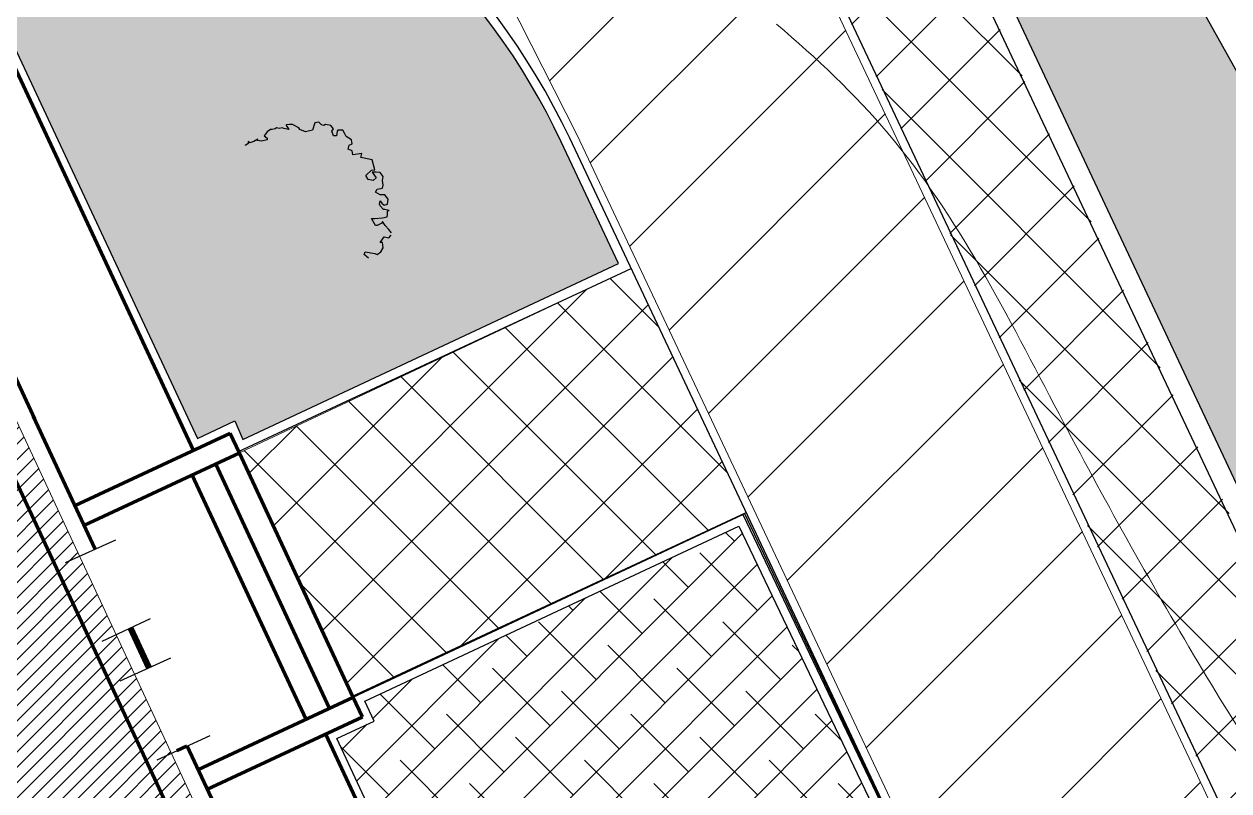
# Model space of a CAD drawing. Header units: millimetres. Extents: x 5637 to 6048, y 3385 to 3927.
# Drawn here: x 5907.71 to 5921.57, y 3687.99 to 3696.81 of the extents above; entities that cross this region are included whole.
import ezdxf

# ---------------------------------------------------------------- set-up
doc = ezdxf.new("R2010")
doc.units = ezdxf.units.MM
doc.layers.add('Contour Lines', color=253, linetype='Continuous')
for name, color, linetype, lineweight in [('door', 150, 'Continuous', 0), ('hatch', 253, 'Continuous', 13), ('road', 19, 'Continuous', 30), ('trees new', 7, 'Continuous', 20), ('wall', 7, 'Continuous', 80)]:
    doc.layers.add(name, color=color, linetype=linetype, lineweight=lineweight)
doc.layers.add('plants1', color=7, linetype='Continuous', true_color=0x89ee5d)
pattern_1 = [(45, (2816.3681, -1263.7476), (-0.44194174, 0.44194174), []), (135, (2816.3681, -1263.7476), (-0.44194174, -0.44194174), [])]
pattern_2 = [(45, (2816.3681, -1263.7476), (-0.70710678, 0.70710678), [])]

# ---------------------------------------------------------------- blocks, each defined once
blk = doc.blocks.new('695')
at = {"layer": 'plants1'}
h = blk.add_hatch(color=256, dxfattribs=at)
h.set_gradient(color1=(75, 160, 114), color2=(211, 49, 119), rotation=225, name='INVHEMISPHERICAL')
h.paths.add_polyline_path([(2594.806, 4785.635), (2594.839, 4785.591), (2594.883, 4785.547), (2594.949, 4785.569), (2594.96, 4785.668), (2594.894, 4785.745), (2594.806, 4785.745), (2594.718, 4785.8), (2594.751, 4785.855), (2594.85, 4785.877), (2594.861, 4785.932), (2594.85, 4786.02), (2594.861, 4786.097), (2594.806, 4786.174), (2594.729, 4786.185), (2594.652, 4786.185), (2594.729, 4786.075), (2594.674, 4786.02), (2594.575, 4786.042), (2594.531, 4786.119), (2594.641, 4786.218), (2594.707, 4786.229), (2594.651, 4786.419), (2594.435, 4786.463), (2594.457, 4786.54), (2594.282, 4786.513), (2594.271, 4786.59), (2594.19, 4786.625), (2594.212, 4786.702), (2594.267, 4786.724), (2594.256, 4786.801), (2594.157, 4786.867), (2594.124, 4786.933), (2594.091, 4786.988), (2593.992, 4786.988), (2593.981, 4786.966), (2593.97, 4786.878), (2593.915, 4786.878), (2593.904, 4786.9), (2593.882, 4786.966), (2593.915, 4787.01), (2593.86, 4787.076), (2593.761, 4787.098), (2593.728, 4787.076), (2593.684, 4787.087), (2593.629, 4787.142), (2593.552, 4787.131), (2593.508, 4786.988), (2593.376, 4786.955), (2593.266, 4786.999), (2593.244, 4787.032), (2593.124, 4787.098), (2593.069, 4787.098), (2593.003, 4787.087), (2593.003, 4787.076), (2593.047, 4787.01), (2593.058, 4786.999), (2592.959, 4787.021), (2592.926, 4787.032), (2592.871, 4787.021), (2592.816, 4787.032), (2592.794, 4787.01), (2592.739, 4786.999), (2592.717, 4786.999), (2592.706, 4786.999), (2592.64, 4786.955), (2592.618, 4786.933), (2592.585, 4786.878), (2592.64, 4786.834), (2592.64, 4786.801), (2592.53, 4786.779), (2592.453, 4786.79), (2592.464, 4786.812), (2592.387, 4786.768), (2592.31, 4786.746), (2592.277, 4786.768), (2592.277, 4786.735), (2592.233, 4786.702), (2592.211, 4786.691), (2592.145, 4786.658), (2592.145, 4786.603), (2592.145, 4786.559), (2592.134, 4786.526), (2592.101, 4786.504), (2592.046, 4786.493), (2592.002, 4786.416), (2591.958, 4786.383), (2592.057, 4786.35), (2592.079, 4786.328), (2592.068, 4786.284), (2592.013, 4786.284), (2591.947, 4786.273), (2591.837, 4786.24), (2591.837, 4786.229), (2591.826, 4786.174), (2591.738, 4786.13), (2591.727, 4786.108), (2591.76, 4786.009), (2591.771, 4785.943), (2591.771, 4785.811), (2591.771, 4785.8), (2591.705, 4785.789), (2591.639, 4785.822), (2591.639, 4785.756), (2591.65, 4785.723), (2591.672, 4785.657), (2591.76, 4785.679), (2591.727, 4785.591), (2591.683, 4785.547), (2591.639, 4785.536), (2591.628, 4785.481), (2591.65, 4785.437), (2591.672, 4785.459), (2591.705, 4785.404), (2591.65, 4785.349), (2591.617, 4785.338), (2591.584, 4785.272), (2591.595, 4785.129), (2591.65, 4785.118), (2591.672, 4785.184), (2591.782, 4785.129), (2591.892, 4785.096), (2591.848, 4785.053), (2591.76, 4785.042), (2591.727, 4784.932), (2591.727, 4784.921), (2591.782, 4784.866), (2591.859, 4784.844), (2591.837, 4784.8), (2591.837, 4784.668), (2591.826, 4784.602), (2591.914, 4784.558), (2591.991, 4784.613), (2592.024, 4784.646), (2592.123, 4784.569), (2592.101, 4784.448), (2592.057, 4784.426), (2592.156, 4784.272), (2592.189, 4784.228), (2592.288, 4784.195), (2592.42, 4784.239), (2592.508, 4784.184), (2592.563, 4784.096), (2592.475, 4783.953), (2592.508, 4783.887), (2592.596, 4783.821), (2592.794, 4783.865), (2592.937, 4783.909), (2592.859, 4784.03), (2592.86, 4784.041), (2593.091, 4784.041), (2593.124, 4783.964), (2593.058, 4783.931), (2593.025, 4783.854), (2593.08, 4783.821), (2593.168, 4783.81), (2593.201, 4783.799), (2593.277, 4783.843), (2593.299, 4783.865), (2593.376, 4783.832), (2593.442, 4783.81), (2593.541, 4783.777), (2593.596, 4783.81), (2593.651, 4783.865), (2593.684, 4783.876), (2593.761, 4783.898), (2593.772, 4783.92), (2593.739, 4783.986), (2593.684, 4784.03), (2593.706, 4784.074), (2593.75, 4784.118), (2593.849, 4784.085), (2593.926, 4784.041), (2593.992, 4783.997), (2593.926, 4783.942), (2594.091, 4783.92), (2594.146, 4783.997), (2594.124, 4784.041), (2594.058, 4784.107), (2594.124, 4784.151), (2594.212, 4784.151), (2594.311, 4784.118), (2594.377, 4784.184), (2594.377, 4784.305), (2594.388, 4784.338), (2594.531, 4784.36), (2594.542, 4784.327), (2594.597, 4784.404), (2594.619, 4784.459), (2594.586, 4784.536), (2594.498, 4784.602), (2594.52, 4784.657), (2594.707, 4784.624), (2594.751, 4784.602), (2594.817, 4784.657), (2594.861, 4784.734), (2594.85, 4784.833), (2594.806, 4784.833), (2594.883, 4784.943), (2594.971, 4784.921), (2595.015, 4784.976), (2595.026, 4785.02), (2594.971, 4785.085), (2594.905, 4785.162), (2594.861, 4785.217), (2594.85, 4785.239), (2594.839, 4785.206), (2594.751, 4785.162), (2594.718, 4785.162), (2594.641, 4785.294), (2594.707, 4785.294), (2594.85, 4785.305), (2594.938, 4785.327), (2594.949, 4785.371), (2594.949, 4785.437), (2594.982, 4785.448), (2594.894, 4785.47), (2594.872, 4785.47), (2594.806, 4785.536), (2594.795, 4785.569)])
at = {"layer": 'plants1', "color": 3, "linetype": 'Continuous'}
for p, q in [((2592.618, 4786.933), (2592.585, 4786.878)), ((2592.64, 4786.955), (2592.618, 4786.933)), ((2592.706, 4786.999), (2592.64, 4786.955)), ((2592.717, 4786.999), (2592.706, 4786.999)), ((2592.739, 4786.999), (2592.717, 4786.999)), ((2592.794, 4787.01), (2592.739, 4786.999)), ((2592.816, 4787.032), (2592.794, 4787.01)), ((2592.871, 4787.021), (2592.816, 4787.032)), ((2592.816, 4787.032), (2592.816, 4787.032)), ((2592.926, 4787.032), (2592.871, 4787.021)), ((2592.959, 4787.021), (2592.926, 4787.032)), ((2593.058, 4786.999), (2592.959, 4787.021)), ((2593.069, 4787.098), (2593.003, 4787.087)), ((2593.003, 4787.087), (2593.003, 4787.087)), ((2593.003, 4787.087), (2593.003, 4787.076)), ((2593.003, 4787.076), (2593.047, 4787.01)), ((2593.047, 4787.01), (2593.058, 4786.999)), ((2593.124, 4787.098), (2593.069, 4787.098)), ((2593.244, 4787.032), (2593.124, 4787.098)), ((2593.266, 4786.999), (2593.244, 4787.032)), ((2593.376, 4786.955), (2593.266, 4786.999)), ((2593.508, 4786.988), (2593.376, 4786.955)), ((2593.552, 4787.131), (2593.508, 4786.988)), ((2593.629, 4787.142), (2593.552, 4787.131)), ((2593.684, 4787.087), (2593.629, 4787.142)), ((2593.728, 4787.076), (2593.684, 4787.087)), ((2593.761, 4787.098), (2593.728, 4787.076)), ((2593.86, 4787.076), (2593.761, 4787.098)), ((2593.915, 4787.01), (2593.86, 4787.076)), ((2593.882, 4786.966), (2593.915, 4787.01)), ((2593.904, 4786.9), (2593.882, 4786.966)), ((2593.981, 4786.966), (2593.97, 4786.878)), ((2593.992, 4786.988), (2593.981, 4786.966)), ((2594.091, 4786.988), (2593.992, 4786.988)), ((2594.124, 4786.933), (2594.091, 4786.988)), ((2594.157, 4786.867), (2594.124, 4786.933)), ((2592.233, 4786.702), (2592.211, 4786.691)), ((2592.277, 4786.735), (2592.233, 4786.702)), ((2592.31, 4786.746), (2592.277, 4786.768)), ((2592.277, 4786.768), (2592.277, 4786.735)), ((2592.387, 4786.768), (2592.31, 4786.746)), ((2592.464, 4786.812), (2592.387, 4786.768)), ((2592.453, 4786.79), (2592.464, 4786.812)), ((2592.53, 4786.779), (2592.453, 4786.79)), ((2592.64, 4786.801), (2592.53, 4786.779)), ((2592.585, 4786.878), (2592.64, 4786.834)), ((2592.64, 4786.834), (2592.64, 4786.801)), ((2593.915, 4786.878), (2593.904, 4786.9)), ((2593.97, 4786.878), (2593.915, 4786.878)), ((2594.256, 4786.801), (2594.157, 4786.867)), ((2594.19, 4786.625), (2594.212, 4786.702)), ((2594.212, 4786.702), (2594.267, 4786.724)), ((2594.267, 4786.724), (2594.256, 4786.801)), ((2594.267, 4786.592), (2594.19, 4786.625)), ((2594.282, 4786.513), (2594.271, 4786.59)), ((2594.457, 4786.54), (2594.282, 4786.513)), ((2594.435, 4786.463), (2594.457, 4786.54)), ((2594.651, 4786.419), (2594.435, 4786.463)), ((2594.641, 4786.218), (2594.707, 4786.229)), ((2594.707, 4786.229), (2594.651, 4786.419)), ((2594.531, 4786.119), (2594.641, 4786.218)), ((2594.575, 4786.042), (2594.531, 4786.119)), ((2594.674, 4786.02), (2594.575, 4786.042)), ((2594.652, 4786.185), (2594.729, 4786.075)), ((2594.729, 4786.185), (2594.652, 4786.185)), ((2594.729, 4786.075), (2594.674, 4786.02)), ((2594.806, 4786.174), (2594.729, 4786.185)), ((2594.861, 4786.097), (2594.806, 4786.174)), ((2594.85, 4786.02), (2594.861, 4786.097)), ((2594.861, 4785.932), (2594.85, 4786.02)), ((2594.718, 4785.8), (2594.751, 4785.855)), ((2594.806, 4785.745), (2594.718, 4785.8)), ((2594.751, 4785.855), (2594.85, 4785.877)), ((2594.85, 4785.877), (2594.861, 4785.932)), ((2594.795, 4785.569), (2594.806, 4785.635)), ((2594.806, 4785.536), (2594.795, 4785.569)), ((2594.894, 4785.745), (2594.806, 4785.745)), ((2594.806, 4785.635), (2594.839, 4785.591)), ((2594.872, 4785.47), (2594.806, 4785.536)), ((2594.839, 4785.591), (2594.883, 4785.547)), ((2594.883, 4785.547), (2594.949, 4785.569)), ((2594.96, 4785.668), (2594.894, 4785.745)), ((2594.949, 4785.569), (2594.96, 4785.668)), ((2594.707, 4785.294), (2594.85, 4785.305)), ((2594.85, 4785.305), (2594.938, 4785.327)), ((2594.894, 4785.47), (2594.872, 4785.47)), ((2594.982, 4785.448), (2594.894, 4785.47)), ((2594.938, 4785.327), (2594.949, 4785.371)), ((2594.949, 4785.437), (2594.982, 4785.448)), ((2594.949, 4785.371), (2594.949, 4785.437)), ((2594.718, 4785.162), (2594.641, 4785.294)), ((2594.641, 4785.294), (2594.707, 4785.294)), ((2594.751, 4785.162), (2594.718, 4785.162)), ((2594.839, 4785.206), (2594.751, 4785.162)), ((2594.85, 4785.239), (2594.839, 4785.206)), ((2594.861, 4785.217), (2594.85, 4785.239)), ((2594.905, 4785.162), (2594.861, 4785.217)), ((2594.971, 4785.085), (2594.905, 4785.162)), ((2595.026, 4785.02), (2594.971, 4785.085)), ((2594.806, 4784.833), (2594.883, 4784.943)), ((2594.883, 4784.943), (2594.971, 4784.921)), ((2594.971, 4784.921), (2595.015, 4784.976)), ((2594.498, 4784.602), (2594.52, 4784.657)), ((2594.52, 4784.657), (2594.707, 4784.624)), ((2594.707, 4784.624), (2594.751, 4784.602)), ((2594.751, 4784.602), (2594.817, 4784.657)), ((2594.85, 4784.833), (2594.806, 4784.833)), ((2594.817, 4784.657), (2594.861, 4784.734)), ((2594.861, 4784.734), (2594.85, 4784.833)), ((2594.586, 4784.536), (2594.498, 4784.602))]:
    blk.add_line(p, q, dxfattribs=at)

msp = doc.modelspace()

# ---------------------------------------------------------------- hatches: boundary and pattern name
at = {"layer": 'hatch'}
h = msp.add_hatch(dxfattribs=at)
h.set_pattern_fill('ANSI37', color=256, scale=5, style=0)
h.set_pattern_definition(pattern_1)
edge = h.paths.add_edge_path()
edge.add_line((5825.959, 3727.53), (5824.661, 3726.848))
edge.add_line((5824.661, 3726.848), (5824.633, 3726.83))
edge.add_line((5824.633, 3726.83), (5832.542, 3710.894))
edge.add_arc((5842.826, 3718.231), 12.633, 215.5093, 246.4014)
edge.add_line((5837.769, 3706.655), (5873.946, 3691.476))
edge.add_arc((5876.095, 3696.599), 5.556, 247.2383, 292.4085)
edge.add_line((5878.213, 3691.463), (5912.268, 3707.343))
edge.add_line((5912.268, 3707.343), (5953.931, 3618.863))
edge.add_arc((5958.321, 3620.931), 4.852, 205.2152, 299.5026)
edge.add_line((5960.711, 3616.707), (5960.014, 3617.927))
edge.add_arc((5958.43, 3620.892), 3.362, 202.8338, 298.1028, ccw=False)
edge.add_line((5955.332, 3619.588), (5955.38, 3619.719))
edge.add_line((5955.38, 3619.719), (5912.987, 3709.333))
edge.add_line((5912.987, 3709.333), (5876.811, 3692.556))
edge.add_arc((5875.942, 3694.43), 2.065, 262.0917, 294.8805, ccw=False)
edge.add_line((5875.658, 3692.384), (5854.574, 3701.231))
edge.add_line((5854.574, 3701.231), (5838.224, 3708.092))
edge.add_arc((5842.149, 3717.446), 10.144, 205.3505, 247.2355, ccw=False)
edge.add_arc((5704.39, 3652.179), 142.294, 25.35045, 26.55666)
edge.add_arc((6385.682, 3992.7), 619.359, 205.34932, 206.556661, ccw=False)
h = msp.add_hatch(dxfattribs=at)
h.set_pattern_fill('ANSI31', color=256, scale=8, style=0)
h.set_pattern_definition(pattern_2)
edge = h.paths.add_edge_path()
edge.add_line((5914.073, 3695.531), (5908.928, 3705.674))
edge.add_line((5908.928, 3705.674), (5912.222, 3707.204))
edge.add_line((5912.222, 3707.204), (5953.931, 3618.863))
edge.add_arc((5958.474, 3621.009), 5.023, 205.2799, 278.448)
edge.add_line((5959.212, 3616.04), (5952.956, 3613.155))
edge.add_line((5952.956, 3613.155), (5914.073, 3695.531))
h = msp.add_hatch(dxfattribs=at)
h.set_pattern_fill('ANSI31', color=256, scale=8, style=0)
h.set_pattern_definition(pattern_2)
edge = h.paths.add_edge_path()
edge.add_line((5874.305, 3687.614), (5877.399, 3690.668))
edge.add_line((5877.399, 3690.668), (5877.671, 3691.197))
edge.add_line((5877.671, 3691.197), (5878.244, 3691.361))
edge.add_line((5878.244, 3691.361), (5908.747, 3705.589))
edge.add_line((5908.747, 3705.589), (5912.864, 3697.485))
edge.add_arc((5906.865, 3692.394), 7.868, 40.3195, 116.7161)
edge.add_line((5903.328, 3699.423), (5884.909, 3690.834))
edge.add_arc((6295.548, 2881.439), 907.603, 116.9006, 117.535102)
edge.add_line((5875.971, 3686.237), (5874.305, 3687.614))
at = {"layer": 'hatch', "true_color": 0xcd8532}
h = msp.add_hatch(dxfattribs=at)
h.set_pattern_fill('ANSI31', color=23, style=0)
h.set_pattern_definition([(45, (2816.36809, -1263.74761), (-0.0883883476, 0.0883883476), [])])
h.paths.add_polyline_path([(5886.144, 3687.763), (5905.502, 3696.79), (5909.712, 3687.763), (5908.035, 3686.982), (5934.54, 3630.142), (5938.346, 3631.917), (5942.502, 3623.004), (5919.972, 3612.498), (5919.8, 3612.873), (5918.641, 3613.295), (5918.607, 3613.201), (5918.597, 3613.205), (5919.085, 3614.545), (5917.855, 3614.993), (5917.82, 3614.899), (5917.811, 3614.903), (5918.297, 3616.237), (5917.066, 3616.685), (5917.032, 3616.591), (5917.022, 3616.595), (5917.477, 3617.846), (5917.261, 3618.309), (5916.114, 3618.728), (5916.079, 3618.633), (5916.07, 3618.637), (5916.549, 3619.953), (5915.327, 3620.398), (5915.293, 3620.304), (5915.284, 3620.307), (5915.659, 3621.338), (5919.622, 3623.186), (5893.117, 3680.025), (5890.353, 3678.736), (5888.734, 3682.207), (5889.077, 3682.367), (5887.573, 3682.914), (5887.481, 3682.842), (5887.446, 3682.854), (5887.929, 3684.181), (5886.707, 3684.624), (5886.673, 3684.53), (5886.664, 3684.533), (5887.151, 3685.873), (5885.886, 3686.227), (5886.313, 3687.4)])
at = {"layer": 'hatch'}
h = msp.add_hatch(dxfattribs=at)
h.set_pattern_fill('ANSI37', color=256, scale=5, style=0)
h.set_pattern_definition(pattern_1)
h.paths.add_polyline_path([(5910.187, 3691.878), (5914.694, 3693.997), (5916.017, 3691.194), (5911.492, 3689.08)])
at = {"layer": 'hatch', "true_color": 0xfacfb6}
h = msp.add_hatch(dxfattribs=at)
h.set_pattern_fill('ANSI37', color=254, scale=5, style=0)
h.set_pattern_definition(pattern_1)
edge = h.paths.add_edge_path()
edge.add_line((5878.829, 3678.671), (5875.803, 3683.321))
edge.add_line((5875.803, 3683.321), (5872.515, 3685.988))
edge.add_line((5872.515, 3685.988), (5856.784, 3692.726))
edge.add_line((5856.784, 3692.726), (5853.899, 3685.821))
edge.add_line((5853.899, 3685.821), (5870.749, 3641.341))
edge.add_line((5870.749, 3641.341), (5871.554, 3641.709))
edge.add_line((5871.554, 3641.709), (5872.192, 3640.575))
edge.add_line((5872.192, 3640.575), (5875.639, 3632.801))
edge.add_line((5875.639, 3632.801), (5874.822, 3632.427))
edge.add_line((5874.822, 3632.427), (5874.947, 3632.154))
edge.add_line((5874.947, 3632.154), (5869.994, 3629.887))
edge.add_line((5869.994, 3629.887), (5880.512, 3607.185))
edge.add_line((5880.512, 3607.185), (5890.723, 3611.96))
edge.add_line((5890.723, 3611.96), (5892.663, 3611.353))
edge.add_line((5892.663, 3611.353), (5903.03, 3607.838))
edge.add_line((5903.03, 3607.838), (5904.521, 3604.702))
edge.add_line((5904.521, 3604.702), (5908.078, 3597.417))
edge.add_line((5908.078, 3597.417), (5909.035, 3595.275))
edge.add_line((5909.035, 3595.275), (5900.443, 3591.019))
edge.add_line((5900.443, 3591.019), (5903.882, 3583.645))
edge.add_line((5903.882, 3583.645), (5910.274, 3586.625))
edge.add_line((5910.274, 3586.625), (5909.697, 3591.484))
edge.add_line((5909.697, 3591.484), (5920.318, 3596.68))
edge.add_line((5920.318, 3596.68), (5924.14, 3594.674))
edge.add_line((5924.14, 3594.674), (5930.823, 3597.795))
edge.add_line((5930.823, 3597.795), (5929.982, 3599.687))
edge.add_line((5929.982, 3599.687), (5928.81, 3600.057))
edge.add_line((5928.81, 3600.057), (5928.945, 3600.47))
edge.add_line((5928.945, 3600.47), (5924.276, 3602.176))
edge.add_line((5924.276, 3602.176), (5920.393, 3610.824))
edge.add_line((5920.393, 3610.824), (5918.609, 3609.885))
edge.add_line((5918.609, 3609.885), (5913.336, 3620.953))
edge.add_line((5913.336, 3620.953), (5915.389, 3621.936))
edge.add_line((5915.389, 3621.936), (5915.04, 3622.671))
edge.add_line((5915.04, 3622.671), (5889.656, 3677.108))
edge.add_arc((5887.979, 3680.619), 3.891, 203.5527, 295.535, ccw=False)
edge.add_line((5884.412, 3679.064), (5883.681, 3680.763))
edge.add_arc((5868.422, 3709.49), 32.529, 288.6599, 297.9765, ccw=False)
at = {"layer": 'plants1'}
h = msp.add_hatch(dxfattribs=at)
h.set_pattern_fill('ANSI38', color=256, scale=3, style=0)
h.set_pattern_definition([(45, (2816.3681, -1263.7476), (-0.265165043, 0.265165043), []), (135, (2816.3681, -1263.7476), (-0.79549513, 0.265165043), [0.9375, -0.5625])])
edge = h.paths.add_edge_path()
edge.add_line((5897.406, 3740.542), (5897.69, 3738.928))
edge.add_line((5897.69, 3738.928), (5879.975, 3734.087))
edge.add_line((5879.975, 3734.087), (5854.544, 3722.537))
edge.add_line((5854.544, 3722.537), (5855.921, 3719.594))
edge.add_line((5855.921, 3719.594), (5855.304, 3719.452))
edge.add_line((5855.304, 3719.452), (5854.401, 3721.635))
edge.add_line((5854.401, 3721.635), (5848.465, 3718.93))
edge.add_line((5848.465, 3718.93), (5850.839, 3713.424))
edge.add_line((5850.839, 3713.424), (5842.699, 3709.94))
edge.add_line((5842.699, 3709.94), (5839.802, 3715.921))
edge.add_line((5839.802, 3715.921), (5834.577, 3713.547))
edge.add_arc((5835.258, 3712.049), 1.645, 114.4309, 325.875)
edge.add_line((5836.619, 3711.127), (5856.472, 3702.488))
edge.add_line((5856.472, 3702.488), (5867.063, 3707.377))
edge.add_arc((5873.087, 3706.691), 6.063, 121.0494, 173.5092, ccw=False)
edge.add_line((5869.96, 3711.886), (5868.63, 3714.781))
edge.add_line((5868.63, 3714.781), (5869.722, 3716.205))
edge.add_line((5869.722, 3716.205), (5871.955, 3719.006))
edge.add_line((5871.955, 3719.006), (5876.44, 3722.77))
edge.add_line((5876.44, 3722.77), (5878.957, 3724.099))
edge.add_line((5878.957, 3724.099), (5882.852, 3726.045))
edge.add_line((5882.852, 3726.045), (5887.411, 3727.279))
edge.add_line((5887.411, 3727.279), (5891.59, 3727.564))
edge.add_line((5891.59, 3727.564), (5894.367, 3727.801))
edge.add_line((5894.367, 3727.801), (5896.124, 3727.468))
edge.add_line((5896.124, 3727.468), (5897.406, 3724.716))
edge.add_line((5897.406, 3724.716), (5899.924, 3725.048))
edge.add_line((5899.924, 3725.048), (5902.583, 3724.288))
edge.add_line((5902.583, 3724.288), (5904.293, 3722.627))
edge.add_line((5904.293, 3722.627), (5905.148, 3721.156))
edge.add_line((5905.148, 3721.156), (5905.433, 3718.877))
edge.add_line((5905.433, 3718.877), (5905.034, 3716.996))
edge.add_line((5905.034, 3716.996), (5903.805, 3714.931))
edge.add_line((5903.805, 3714.931), (5902.107, 3713.142))
edge.add_line((5902.107, 3713.142), (5904.825, 3706.694))
edge.add_line((5904.825, 3706.694), (5913.602, 3710.951))
edge.add_line((5913.602, 3710.951), (5916.989, 3704.038))
edge.add_line((5916.989, 3704.038), (5916.039, 3703.468))
edge.add_line((5916.039, 3703.468), (5955.399, 3619.772))
edge.add_arc((5958.514, 3621.237), 3.442, 205.1864, 296.568)
edge.add_line((5960.054, 3618.158), (5960.718, 3616.734))
edge.add_line((5960.718, 3616.734), (5970.054, 3621.193))
edge.add_line((5970.054, 3621.193), (5969.567, 3622.223))
edge.add_line((5969.567, 3622.223), (5974.517, 3624.736))
edge.add_line((5974.517, 3624.736), (5976.902, 3619.604))
edge.add_line((5976.902, 3619.604), (5973.215, 3617.867))
edge.add_line((5973.215, 3617.867), (5974.596, 3615.201))
edge.add_line((5974.596, 3615.201), (5975.945, 3615.83))
edge.add_line((5975.945, 3615.83), (5983.474, 3599.69))
edge.add_line((5983.474, 3599.69), (5982.171, 3599.086))
edge.add_line((5982.171, 3599.086), (5986.474, 3589.776))
edge.add_line((5986.474, 3589.776), (5989.056, 3590.759))
edge.add_line((5989.056, 3590.759), (5986.295, 3595.671))
edge.add_line((5986.295, 3595.671), (5986.825, 3610.766))
edge.add_line((5986.825, 3610.766), (5987.3, 3617.696))
edge.add_line((5987.3, 3617.696), (5954.74, 3636.972))
edge.add_line((5954.74, 3636.972), (5927.557, 3685.881))
edge.add_line((5927.557, 3685.881), (5923.14, 3693.618))
edge.add_line((5923.14, 3693.618), (5917.569, 3703.578))
edge.add_line((5917.569, 3703.578), (5922.936, 3711.078))
edge.add_line((5922.936, 3711.078), (5922.789, 3717.743))
edge.add_line((5922.789, 3717.743), (5908.778, 3729.752))
edge.add_line((5908.778, 3729.752), (5898.459, 3739.013))
edge.add_line((5898.459, 3739.013), (5897.652, 3740.296))
edge.add_line((5897.652, 3740.296), (5897.059, 3741.366))
edge.add_line((5897.059, 3741.366), (5897.406, 3740.542))
h = msp.add_hatch(dxfattribs=at)
h.set_pattern_fill('ANSI38', color=256, scale=3, style=0)
h.set_pattern_definition([(45, (2816.3681, -1263.7476), (-0.265165043, 0.265165043), []), (135, (2816.3681, -1263.7476), (-0.79549513, 0.265165043), [0.9375, -0.5625])])
h.paths.add_polyline_path([(5911.31, 3688.595), (5911.736, 3688.794), (5911.63, 3689.021), (5915.933, 3691.035), (5918.361, 3685.963), (5911.889, 3682.985), (5910.427, 3686.111), (5912.104, 3686.893)])
at = {"layer": 'trees new'}
h = msp.add_hatch(color=256, dxfattribs=at)
h.set_gradient(color1=(143, 206, 95), color2=(187, 225, 157), one_color=1, tint=0.75, name='SPHERICAL')
edge = h.paths.add_edge_path()
edge.add_line((5910.134, 3692.246), (5910.226, 3692.031))
edge.add_line((5910.226, 3692.031), (5914.549, 3694.057))
edge.add_line((5914.549, 3694.057), (5913.89, 3695.456))
edge.add_arc((5906.758, 3692.094), 7.885, 25.2396, 110.2309)
edge.add_line((5904.032, 3699.492), (5884.99, 3690.652))
edge.add_arc((5887.138, 3686.026), 5.1, 114.9042, 197.9428)
edge.add_line((5882.286, 3684.455), (5884.528, 3679.266))
edge.add_arc((5888.026, 3680.777), 3.811, 203.3649, 286.1953)
edge.add_line((5889.089, 3677.117), (5887.332, 3681.041))
edge.add_line((5887.332, 3681.041), (5885.214, 3681.711))
edge.add_line((5885.214, 3681.711), (5885.592, 3682.98))
edge.add_line((5885.592, 3682.98), (5884.312, 3683.326))
edge.add_line((5884.312, 3683.326), (5884.797, 3684.676))
edge.add_line((5884.797, 3684.676), (5883.521, 3685.123))
edge.add_line((5883.521, 3685.123), (5885.086, 3689.353))
edge.add_line((5885.086, 3689.353), (5906.351, 3699.212))
edge.add_line((5906.351, 3699.212), (5909.706, 3692.045))
edge.add_line((5909.706, 3692.045), (5910.134, 3692.246))

# ---------------------------------------------------------------- linework, layer by layer
at = {"layer": 'Contour Lines', "lineweight": 5, "ltscale": 0.5}
msp.add_open_spline([(5916.368, 3696.809), (5916.827, 3696.416), (5918.178, 3695.157), (5919.525, 3692.442), (5921.15, 3689.52), (5922.899, 3686.759), (5925.643, 3685.442), (5928.014, 3684.438), (5929.472, 3684.679), (5930.008, 3684.767)], degree=3, knots=[52.851098, 52.851098, 52.851098, 52.851098, 56.476803, 64.034346, 70.582799, 76.815108, 83.01453, 88.538048, 91.749823, 91.749823, 91.749823, 91.749823], dxfattribs=at)
at = {"layer": 'door', "color": 7, "lineweight": 30}
for p, q in [((5908.763, 3690.874), (5908.183, 3690.615)), ((5909.161, 3689.97), (5908.606, 3689.709)), ((5908.817, 3689.256), (5909.4, 3689.521)), ((5909.242, 3688.348), (5909.85, 3688.628))]:
    msp.add_line(p, q, dxfattribs=at)
at = {"layer": 'hatch'}
msp.add_lwpolyline([(5914.073, 3695.531), (5908.928, 3705.674), (5912.222, 3707.204), (5953.931, 3618.863, 0.330564), (5959.212, 3616.04), (5952.956, 3613.155)], format="xyb", close=True, dxfattribs=at)
for points in [[(5905.502, 3696.79), (5909.712, 3687.763), (5908.035, 3686.982), (5934.54, 3630.142)], [(5910.187, 3691.878), (5914.694, 3693.997), (5916.017, 3691.194), (5911.492, 3689.08), (5910.187, 3691.878)]]:
    msp.add_lwpolyline(points, dxfattribs=at)
at = {"layer": 'hatch', "color": 255, "lineweight": 80}
msp.add_lwpolyline([(5905.357, 3696.392), (5909.313, 3687.908), (5907.636, 3687.127), (5934.394, 3629.744), (5938.2, 3631.519), (5942.103, 3623.149), (5920.119, 3612.898), (5920.02, 3613.112), (5919.016, 3613.478), (5919.47, 3614.725), (5918.23, 3615.176), (5918.681, 3616.416), (5917.441, 3616.868), (5917.802, 3617.86), (5917.481, 3618.549), (5916.489, 3618.91), (5916.934, 3620.132), (5915.703, 3620.58), (5915.899, 3621.119), (5920.02, 3623.041), (5893.262, 3680.424)], dxfattribs=at)
at = {"layer": 'plants1', "ltscale": 0.2}
msp.add_lwpolyline([(5954.74, 3636.972), (5927.557, 3685.881), (5923.14, 3693.618), (5917.569, 3703.578), (5922.936, 3711.078), (5922.789, 3717.743), (5908.778, 3729.752), (5898.459, 3739.013)], dxfattribs=at)
msp.add_lwpolyline([(5904.825, 3706.694), (5913.602, 3710.951), (5916.989, 3704.038), (5916.039, 3703.468), (5955.399, 3619.772, 0.421294)], format="xyb", dxfattribs=at)
at = {"layer": 'plants1'}
msp.add_lwpolyline([(5910.134, 3692.246), (5910.226, 3692.031), (5914.549, 3694.057), (5913.89, 3695.456, 0.388835), (5904.032, 3699.492), (5884.99, 3690.652, 0.379059), (5882.286, 3684.455), (5884.528, 3679.266, 0.37802), (5889.089, 3677.117), (5887.332, 3681.041), (5885.214, 3681.711), (5885.592, 3682.98), (5884.312, 3683.326), (5884.797, 3684.676), (5883.521, 3685.123), (5885.086, 3689.353), (5906.351, 3699.212), (5909.706, 3692.045)], format="xyb", close=True, dxfattribs=at)
for points in [[(5911.177, 3688.643), (5911.603, 3688.842), (5911.497, 3689.069), (5915.98, 3691.168), (5918.495, 3685.915), (5911.84, 3682.852), (5910.294, 3686.159), (5911.971, 3686.941), (5911.177, 3688.643)], [(5911.495, 3689.069), (5915.997, 3691.182), (5918.484, 3685.954), (5911.647, 3682.785)]]:
    msp.add_lwpolyline(points, dxfattribs=at)
msp.add_lwpolyline([(5911.31, 3688.595), (5911.736, 3688.794), (5911.63, 3689.021), (5915.933, 3691.035), (5918.361, 3685.963), (5911.889, 3682.985), (5910.427, 3686.111), (5912.104, 3686.893)], close=True, dxfattribs=at)
at = {"layer": 'road', "lineweight": 30, "ltscale": 0.5}
for p, q in [((5912.987, 3709.333), (5955.332, 3619.588)), ((5912.268, 3707.343), (5953.975, 3618.948)), ((5966.536, 3584.124), (5913.987, 3695.496)), ((5910.179, 3691.895), (5914.694, 3693.997)), ((5908.295, 3691.274), (5910.081, 3692.106)), ((5911.474, 3689.072), (5916.017, 3691.194))]:
    msp.add_line(p, q, dxfattribs=at)
msp.add_arc((5906.752, 3692.082), 8, 25.2594, 115, dxfattribs=at)
at = {"layer": 'wall', "lineweight": 90}
for p, q in [((5906.225, 3695.715), (5907.831, 3692.271)), ((5908.528, 3690.776), (5907.818, 3692.298)), ((5908.295, 3691.274), (5910.081, 3692.106)), ((5910.187, 3691.88), (5910.081, 3692.106)), ((5910.187, 3691.88), (5910.081, 3692.106)), ((5908.401, 3691.047), (5910.187, 3691.88)), ((5911.497, 3689.069), (5910.187, 3691.878)), ((5911.225, 3688.942), (5909.915, 3691.752)), ((5910.954, 3688.815), (5909.643, 3691.625)), ((5909.134, 3689.404), (5908.923, 3689.857)), ((5909.162, 3689.416), (5908.95, 3689.869)), ((5909.712, 3688.236), (5911.497, 3689.069)), ((5909.712, 3688.236), (5911.497, 3689.069)), ((5911.602, 3688.844), (5911.497, 3689.069)), ((5911.602, 3688.844), (5911.497, 3689.069)), ((5909.817, 3688.011), (5911.602, 3688.844)), ((5909.466, 3688.455), (5909.584, 3688.51)), ((5909.584, 3688.51), (5909.977, 3687.667))]:
    msp.add_line(p, q, dxfattribs=at)
for points in [[(5899.936, 3661.381), (5892.295, 3677.766), (5889.5, 3676.463), (5887.465, 3681.096), (5885.23, 3681.735), (5885.709, 3683.051), (5884.443, 3683.404), (5884.933, 3684.748), (5883.702, 3685.196), (5885.15, 3689.173), (5906.325, 3699.05), (5909.655, 3691.908)], [(5911.177, 3688.643), (5911.971, 3686.941), (5910.294, 3686.159), (5911.845, 3682.833)]]:
    msp.add_lwpolyline(points, dxfattribs=at)

# ---------------------------------------------------------------- block references
at = {"layer": 'plants1', "color": 4, "lineweight": 30, "xscale": 0.599999999999909, "yscale": 0.599999999999909, "zscale": 0.599999999999909}
msp.add_blockref('695', (4354.923, 823.397), dxfattribs=at)

doc.saveas('drawing.dxf')
